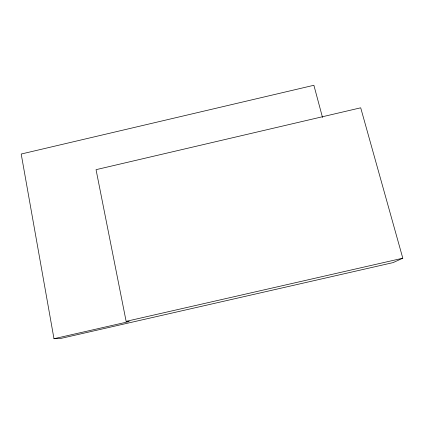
<?xml version="1.0" encoding="UTF-8"?>
<svg xmlns="http://www.w3.org/2000/svg" width="424" height="424" viewBox="0 0 424 424"><rect width="100%" height="100%" fill="white"/><g stroke="black" fill="none" stroke-linecap="round" stroke-linejoin="round"><path stroke-width="0.64" d="M53.98 338.723L129.246 321.546L126.135 321.355L96.047 169.669L360.702 107.807L402.8 258.205L393.138 262.599L61.13 338.357L53.98 338.723L21.2 154.029L313.887 85.277L322.526 117.517M126.135 321.355L402.8 258.205"/></g></svg>
